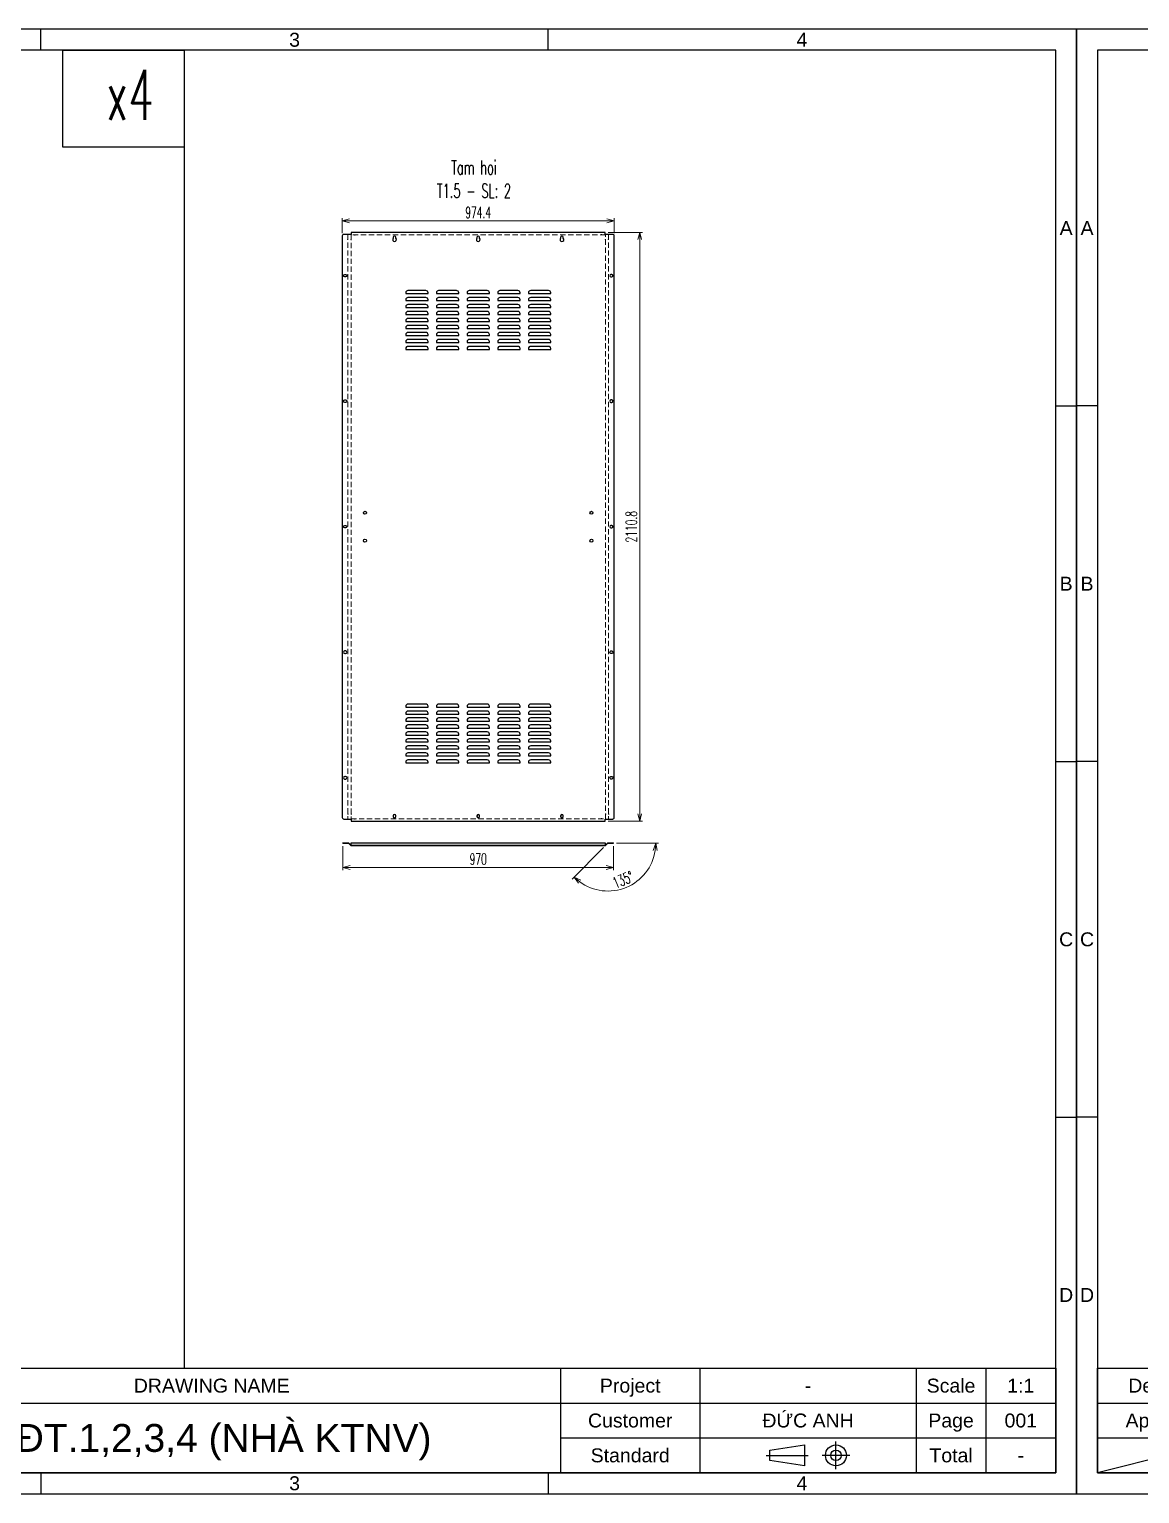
# Model space of a CAD drawing. Header units: millimetres. Extents: x 173893 to 258446, y -176540 to -123824.
# Drawn here: x 226817 to 230797, y -143583 to -138333 of the extents above; entities that cross this region are included whole.
import ezdxf
from ezdxf.enums import TextEntityAlignment as Align

# ---------------------------------------------------------------- set-up
doc = ezdxf.new("R2010")
doc.units = ezdxf.units.MM
doc.header["$LTSCALE"] = 3
doc.linetypes.add('HIDDEN', pattern=[9.525, 6.35, -3.175])
doc.layers.add('@.0.DM. NÉT CHÍNH', color=7, linetype='Continuous', lineweight=25)
doc.layers.add('@.DM. NÉT ĐỨT', color=8, linetype='HIDDEN', lineweight=9)
doc.layers.add('@.DM. KÍCH THƯỚC', color=8, linetype='Continuous', transparency=0.2)
for name, color, linetype in [('@.DM. NÉT CHÍNH', 7, 'Continuous'), ('@.DM. NÉT ĐỤC', 2, 'Continuous'), ('@.TEXT', 7, 'Continuous'), ('@.VISIBLE', 7, 'Continuous')]:
    doc.layers.add(name, color=color, linetype=linetype)
doc.styles.add('Ann_w01', font='romans.shx', dxfattribs={"width": 0.6, "bigfont": 'chineset.shx'})
doc.styles.add('Arial', font='arial.ttf')
doc.dimstyles.new('Dim 01_SC20', dxfattribs={"dimscale": 20, "dimtxt": 2, "dimasz": 1.3, "dimexe": 0.5, "dimexo": 0.5, "dimgap": 0.5, "dimtad": 1, "dimdec": 1, "dimzin": 12, "dimdsep": 46, "dimtxsty": 'Ann_w01', "dimblk": 'OPEN30', "dimcen": 1.5, "dimclrd": 6, "dimclre": 6, "dimclrt": 3, "dimadec": 1, "dimazin": 3, "dimtm": 1e-09, "dimtfac": 1, "dimtdec": 1, "dimtix": 1, "dimtmove": 0, "dimatfit": 3, "dimldrblk": 'OPEN30', "dimfxl": 1, "dimtolj": 1, "dimlwd": 0, "dimlwe": 0, "dimarcsym": 0})

# ---------------------------------------------------------------- blocks, each defined once
blk = doc.blocks.new('_Open30')
at = {"color": 0, "linetype": 'ByBlock', "lineweight": -2}
for p, q in [((-1, 0.27), (0, 0)), ((0, 0), (-1, -0.27)), ((0, 0), (-1, 0))]:
    blk.add_line(p, q, dxfattribs=at)
blk = doc.blocks.new('*D388')
at = {"layer": '@.DM. KÍCH THƯỚC', "color": 6, "lineweight": 0, "transparency": 16777216}
for p, q in [((228891.5, -139061), (229014.8, -139061)), ((229004.8, -139087), (229004.8, -141145.8)), ((228891.5, -141171.8), (229014.8, -141171.8))]:
    blk.add_line(p, q, dxfattribs=at)
at = {"layer": 'Defpoints', "color": 0, "transparency": 16777216}
for p in [(228881.5, -139061), (228881.5, -141171.8), (229004.8, -141171.8)]:
    blk.add_point(p, dxfattribs=at)
at = {"layer": '@.DM. KÍCH THƯỚC', "color": 6, "lineweight": 0, "transparency": 16777216, "xscale": 26, "yscale": 26, "zscale": 26}
for p, rotation in [((229004.8, -139061), 90), ((229004.8, -141171.8), 270)]:
    blk.add_blockref('_Open30', p, dxfattribs=dict(at, rotation=rotation))
at = {"layer": '@.DM. KÍCH THƯỚC', "color": 3, "transparency": 16777216, "insert": (228974.8, -140116.4), "char_height": 40, "attachment_point": 5, "rotation": 90, "style": 'Ann_w01'}
blk.add_mtext('\\A1;2110.8', dxfattribs=at)
blk = doc.blocks.new('*D389')
at = {"layer": '@.DM. KÍCH THƯỚC', "color": 6, "lineweight": 0, "transparency": 16777216}
for p, q in [((227941.1, -141261.2), (227941.1, -141347.7)), ((228911.1, -141261.2), (228911.1, -141347.7)), ((227967.1, -141337.7), (228885.1, -141337.7))]:
    blk.add_line(p, q, dxfattribs=at)
at = {"layer": 'Defpoints', "color": 0, "transparency": 16777216}
for p in [(227941.1, -141251.2), (228911.1, -141251.2), (228911.1, -141337.7)]:
    blk.add_point(p, dxfattribs=at)
at = {"layer": '@.DM. KÍCH THƯỚC', "color": 6, "lineweight": 0, "transparency": 16777216, "xscale": 26, "yscale": 26, "zscale": 26, "rotation": 180}
blk.add_blockref('_Open30', (227941.1, -141337.7), dxfattribs=at)
at = {"layer": '@.DM. KÍCH THƯỚC', "color": 6, "lineweight": 0, "transparency": 16777216, "xscale": 26, "yscale": 26, "zscale": 26}
blk.add_blockref('_Open30', (228911.1, -141337.7), dxfattribs=at)
at = {"layer": '@.DM. KÍCH THƯỚC', "color": 3, "transparency": 16777216, "insert": (228426.1, -141307.7), "char_height": 40, "attachment_point": 5, "style": 'Ann_w01'}
blk.add_mtext('\\A1;970', dxfattribs=at)
blk = doc.blocks.new('*D390')
at = {"layer": '@.DM. KÍCH THƯỚC', "color": 6, "lineweight": 0, "transparency": 16777216}
for p, q in [((228875.5, -141266.8), (228762.9, -141379.4)), ((228921.1, -141251.2), (229072.4, -141251.2))]:
    blk.add_line(p, q, dxfattribs=at)
blk.add_arc((228891.1, -141251.2), 171.3, 233.7055, 351.2945, dxfattribs=at)
at = {"layer": 'Defpoints', "color": 0, "transparency": 16777216}
for p in [(228882.6, -141259.7), (228891.1, -141251.2), (228891.1, -141251.2), (228911.1, -141251.2), (228891.1, -141422.5)]:
    blk.add_point(p, dxfattribs=at)
at = {"layer": '@.DM. KÍCH THƯỚC', "color": 6, "lineweight": 0, "transparency": 16777216, "xscale": 26, "yscale": 26, "zscale": 26}
for p, rotation in [((229062.4, -141251.2), 85.64724945996909), ((228770, -141372.4), 139.3527505400313)]:
    blk.add_blockref('_Open30', p, dxfattribs=dict(at, rotation=rotation))
at = {"layer": '@.DM. KÍCH THƯỚC', "color": 3, "transparency": 16777216, "insert": (228945.1, -141381.8), "char_height": 40, "attachment_point": 5, "rotation": 22.5, "style": 'Ann_w01'}
blk.add_mtext('\\A1;135°', dxfattribs=at)
blk = doc.blocks.new('*D395')
at = {"layer": '@.DM. KÍCH THƯỚC', "color": 6, "lineweight": 0, "transparency": 16777216}
for p, q in [((227938.9, -139063.4), (227938.9, -139009.7)), ((228887.2, -139019.7), (227964.9, -139019.7)), ((228913.2, -139063.4), (228913.2, -139009.7))]:
    blk.add_line(p, q, dxfattribs=at)
at = {"layer": 'Defpoints', "color": 0, "transparency": 16777216}
for p in [(227938.9, -139019.7), (227938.9, -139073.4), (228913.2, -139073.4)]:
    blk.add_point(p, dxfattribs=at)
at = {"layer": '@.DM. KÍCH THƯỚC', "color": 6, "lineweight": 0, "transparency": 16777216, "xscale": 26, "yscale": 26, "zscale": 26, "rotation": 180}
blk.add_blockref('_Open30', (227938.9, -139019.7), dxfattribs=at)
at = {"layer": '@.DM. KÍCH THƯỚC', "color": 6, "lineweight": 0, "transparency": 16777216, "xscale": 26, "yscale": 26, "zscale": 26}
blk.add_blockref('_Open30', (228913.2, -139019.7), dxfattribs=at)
at = {"layer": '@.DM. KÍCH THƯỚC', "color": 3, "transparency": 16777216, "insert": (228426.1, -138989.7), "char_height": 40, "attachment_point": 5, "style": 'Ann_w01'}
blk.add_mtext('\\A1;974.4', dxfattribs=at)
blk = doc.blocks.new('Standard ISO')
at = {"color": 6}
for p, q in [((-6, 0), (0, 0)), ((6, 0), (2, 0)), ((4, -2), (4, 2))]:
    blk.add_line(p, q, dxfattribs=at)
blk.add_lwpolyline([(-0.5, 1.5), (-0.5, -1.5), (-5.5, -0.75), (-5.5, 0.75), (-0.5, 1.5)])
for radius in [1.5, 0.75]:
    blk.add_circle((4, 0), radius)
blk = doc.blocks.new('A$C4dbb82d6')
at = {"layer": '@.VISIBLE'}
h = blk.add_hatch(color=30, dxfattribs=at)
h.dxf.hatch_style = 1
h.paths.add_polyline_path([(0.21, 4.97), (3.62, 1.56), (3.62, 5.97), (1.92, 5.97), (1.3, 5.35), (3.12, 5.35), (3.12, 2.59), (0.74, 4.97), (3.75, 7.98), (3.75, 8.51)])
h = blk.add_hatch(color=150, dxfattribs=at)
h.dxf.hatch_style = 1
h.paths.add_polyline_path([(6.76, 4.97), (4.37, 2.59), (4.37, 5.35), (6.2, 5.35), (5.58, 5.97), (3.88, 5.97), (3.88, 1.56), (7.29, 4.97), (3.75, 8.51), (3.75, 7.98)])
at = {"layer": '@.VISIBLE', "color": 30}
blk.add_lwpolyline([(3.62, 5.97), (3.62, 1.56), (0.21, 4.97), (3.75, 8.51), (3.75, 7.98), (0.74, 4.97), (3.12, 2.59), (3.12, 5.35), (1.3, 5.35), (1.92, 5.97)], close=True, dxfattribs=at)
at = {"layer": '@.VISIBLE', "color": 150}
blk.add_lwpolyline([(3.88, 5.97), (3.88, 1.56), (7.29, 4.97), (3.75, 8.51), (3.75, 7.98), (6.76, 4.97), (4.37, 2.59), (4.37, 5.35), (6.2, 5.35), (5.58, 5.97)], close=True, dxfattribs=at)
at = {"layer": '@.VISIBLE', "color": 30, "insert": (3.75, 0.51), "char_height": 1, "attachment_point": 5, "style": 'Ann_w01'}
blk.add_mtext_dynamic_manual_height_columns('{\\fArial|b1|i0|c0|p34;\\W1;TUAN ANH}', width=7.5, gutter_width=49.6, heights=[0], dxfattribs=at)
blk = doc.blocks.new('KHUNG BAN VE (Made by Tung)')
at = {"layer": '@.VISIBLE', "color": 8}
for p, q in [((75.75, 207), (75.75, 210)), ((148.5, 207), (148.5, 210)), ((221.25, 207), (221.25, 210)), ((3, 156), (0, 156)), ((294, 156), (297, 156)), ((3, 105), (0, 105)), ((294, 105), (297, 105)), ((3, 54), (0, 54)), ((294, 54), (297, 54)), ((23, 18), (23, 3)), ((53, 18), (53, 3)), ((73, 18), (73, 3)), ((123, 18), (123, 3)), ((223, 18), (223, 3)), ((243, 18), (243, 3)), ((274, 18), (274, 3)), ((284, 18), (284, 3)), ((3, 13), (73, 13)), ((123, 13), (294, 13)), ((3, 8), (73, 8)), ((23, 8), (3, 3)), ((223, 8), (294, 8)), ((75.75, 3), (75.75, 0)), ((148.5, 3), (148.5, 0)), ((221.25, 3), (221.25, 0))]:
    blk.add_line(p, q, dxfattribs=at)
for points in [[(0, 0), (297, 0), (297, 210), (0, 210)], [(3, 3), (294, 3), (294, 207), (3, 207)], [(3, 18), (294, 18), (294, 3), (3, 3)]]:
    blk.add_lwpolyline(points, close=True, dxfattribs=at)
at = {"xscale": 1.5, "yscale": 1.5, "zscale": 1.5}
blk.add_blockref('A$C4dbb82d6', (77.375, 4.041), dxfattribs=at)
blk.add_blockref('Standard ISO', (258.5, 5.5))
at = {"layer": '@.TEXT', "color": 1, "style": 'Arial'}
for s, p in [('1', (39.375, 208.5)), ('2', (112.125, 208.5)), ('3', (184.875, 208.5)), ('4', (257.625, 208.5)), ('A', (1.5, 181.5)), ('A', (295.5, 181.5)), ('B', (1.5, 130.5)), ('B', (295.5, 130.5)), ('C', (1.5, 79.5)), ('C', (295.5, 79.5)), ('D', (1.5, 28.5)), ('D', (295.5, 28.5)), ('27/07/2026', (63, 15.5)), ('27/07/2026', (63, 10.5)), ('1', (39.375, 1.5)), ('2', (112.125, 1.5)), ('3', (184.875, 1.5)), ('4', (257.625, 1.5))]:
    blk.add_text(s, height=2, dxfattribs=at).set_placement(p, align=Align.MIDDLE_CENTER)
at = {"layer": '@.TEXT', "color": 2, "style": 'Arial'}
for s, p in [('Designer', (13, 15.5)), ('DRAWING NAME', (173, 15.5)), ('Project', (233, 15.5)), ('Scale', (279, 15.5)), ('Approved', (13, 10.5)), ('Customer', (233, 10.5)), ('Page', (279, 10.5)), ('Name', (38, 5.5)), ('Date', (63, 5.5)), ('Standard', (233, 5.5)), ('Total', (279, 5.5))]:
    blk.add_text(s, height=2, dxfattribs=at).set_placement(p, align=Align.MIDDLE_CENTER)
at = {"layer": '@.TEXT', "color": 1, "style": 'Arial'}
for tag, height, p in [('DESIGNER_NAME', 2, (38, 15.5)), ('PROJECT_CODE', 2, (258.5, 15.5)), ('SCALE', 2, (289, 15.5)), ('APPROVED_NAME', 2, (38, 10.5)), ('CUSTOMER_NAME', 2, (258.5, 10.5)), ('PAGE', 2, (289, 10.5)), ('DRAWING_NAME', 4, (173, 8)), ('TOTAL', 2, (289, 5.5))]:
    blk.add_attdef(tag, text='', height=height, dxfattribs=at).set_placement(p, align=Align.MIDDLE_CENTER)
at = {"layer": '@.VISIBLE', "color": 30, "insert": (106, 10.5), "char_height": 1, "attachment_point": 5, "style": 'Ann_w01'}
blk.add_mtext_dynamic_manual_height_columns('{\\fTimes New Roman|b0|i0|c0|p18;\\W1;CTY TNHH SẢN XUẤT & THƯƠNG MẠI CƠ ĐIỆN TUẤN ANH\\PĐịa chỉ: Bến phà Vạn Phúc, Xã Ninh Sở, Huyện Thanh Trì, TP. Hà Nội\\PMST: 01081588698\\PEmail: ctytuananh68@gmail.com}', width=28.70976, gutter_width=99.197, heights=[0], dxfattribs=at)

msp = doc.modelspace()

# ---------------------------------------------------------------- linework, layer by layer
at = {"color": 2}
for points in [[(228238.05, -139269.7), (228174.05, -139269.7, 0.4142136), (228166.05, -139277.7), (228166.05, -139280.7), (228246.05, -139280.7), (228246.05, -139277.7, 0.4142136)], [(228348.05, -139269.7), (228284.05, -139269.7, 0.4142136), (228276.05, -139277.7), (228276.05, -139280.7), (228356.05, -139280.7), (228356.05, -139277.7, 0.4142136)], [(228458.05, -139269.7), (228394.05, -139269.7, 0.4142136), (228386.05, -139277.7), (228386.05, -139280.7), (228466.05, -139280.7), (228466.05, -139277.7, 0.4142136)], [(228568.05, -139269.7), (228504.05, -139269.7, 0.4142136), (228496.05, -139277.7), (228496.05, -139280.7), (228576.05, -139280.7), (228576.05, -139277.7, 0.4142136)], [(228678.05, -139269.7), (228614.05, -139269.7, 0.4142136), (228606.05, -139277.7), (228606.05, -139280.7), (228686.05, -139280.7), (228686.05, -139277.7, 0.4142136)], [(228238.05, -139294.7), (228174.05, -139294.7, 0.4142136), (228166.05, -139302.7), (228166.05, -139305.7), (228246.05, -139305.7), (228246.05, -139302.7, 0.4142136)], [(228238.05, -139319.7), (228174.05, -139319.7, 0.4142136), (228166.05, -139327.7), (228166.05, -139330.7), (228246.05, -139330.7), (228246.05, -139327.7, 0.4142136)], [(228348.05, -139294.7), (228284.05, -139294.7, 0.4142136), (228276.05, -139302.7), (228276.05, -139305.7), (228356.05, -139305.7), (228356.05, -139302.7, 0.4142136)], [(228348.05, -139319.7), (228284.05, -139319.7, 0.4142136), (228276.05, -139327.7), (228276.05, -139330.7), (228356.05, -139330.7), (228356.05, -139327.7, 0.4142136)], [(228458.05, -139294.7), (228394.05, -139294.7, 0.4142136), (228386.05, -139302.7), (228386.05, -139305.7), (228466.05, -139305.7), (228466.05, -139302.7, 0.4142136)], [(228458.05, -139319.7), (228394.05, -139319.7, 0.4142136), (228386.05, -139327.7), (228386.05, -139330.7), (228466.05, -139330.7), (228466.05, -139327.7, 0.4142136)], [(228568.05, -139294.7), (228504.05, -139294.7, 0.4142136), (228496.05, -139302.7), (228496.05, -139305.7), (228576.05, -139305.7), (228576.05, -139302.7, 0.4142136)], [(228568.05, -139319.7), (228504.05, -139319.7, 0.4142136), (228496.05, -139327.7), (228496.05, -139330.7), (228576.05, -139330.7), (228576.05, -139327.7, 0.4142136)], [(228678.05, -139294.7), (228614.05, -139294.7, 0.4142136), (228606.05, -139302.7), (228606.05, -139305.7), (228686.05, -139305.7), (228686.05, -139302.7, 0.4142136)], [(228678.05, -139319.7), (228614.05, -139319.7, 0.4142136), (228606.05, -139327.7), (228606.05, -139330.7), (228686.05, -139330.7), (228686.05, -139327.7, 0.4142136)], [(228238.05, -139344.7), (228174.05, -139344.7, 0.4142136), (228166.05, -139352.7), (228166.05, -139355.7), (228246.05, -139355.7), (228246.05, -139352.7, 0.4142136)], [(228238.05, -139369.7), (228174.05, -139369.7, 0.4142136), (228166.05, -139377.7), (228166.05, -139380.7), (228246.05, -139380.7), (228246.05, -139377.7, 0.4142136)], [(228348.05, -139344.7), (228284.05, -139344.7, 0.4142136), (228276.05, -139352.7), (228276.05, -139355.7), (228356.05, -139355.7), (228356.05, -139352.7, 0.4142136)], [(228348.05, -139369.7), (228284.05, -139369.7, 0.4142136), (228276.05, -139377.7), (228276.05, -139380.7), (228356.05, -139380.7), (228356.05, -139377.7, 0.4142136)], [(228458.05, -139344.7), (228394.05, -139344.7, 0.4142136), (228386.05, -139352.7), (228386.05, -139355.7), (228466.05, -139355.7), (228466.05, -139352.7, 0.4142136)], [(228458.05, -139369.7), (228394.05, -139369.7, 0.4142136), (228386.05, -139377.7), (228386.05, -139380.7), (228466.05, -139380.7), (228466.05, -139377.7, 0.4142136)], [(228568.05, -139344.7), (228504.05, -139344.7, 0.4142136), (228496.05, -139352.7), (228496.05, -139355.7), (228576.05, -139355.7), (228576.05, -139352.7, 0.4142136)], [(228568.05, -139369.7), (228504.05, -139369.7, 0.4142136), (228496.05, -139377.7), (228496.05, -139380.7), (228576.05, -139380.7), (228576.05, -139377.7, 0.4142136)], [(228678.05, -139344.7), (228614.05, -139344.7, 0.4142136), (228606.05, -139352.7), (228606.05, -139355.7), (228686.05, -139355.7), (228686.05, -139352.7, 0.4142136)], [(228678.05, -139369.7), (228614.05, -139369.7, 0.4142136), (228606.05, -139377.7), (228606.05, -139380.7), (228686.05, -139380.7), (228686.05, -139377.7, 0.4142136)], [(228238.05, -139394.7), (228174.05, -139394.7, 0.4142136), (228166.05, -139402.7), (228166.05, -139405.7), (228246.05, -139405.7), (228246.05, -139402.7, 0.4142136)], [(228238.05, -139419.7), (228174.05, -139419.7, 0.4142136), (228166.05, -139427.7), (228166.05, -139430.7), (228246.05, -139430.7), (228246.05, -139427.7, 0.4142136)], [(228348.05, -139394.7), (228284.05, -139394.7, 0.4142136), (228276.05, -139402.7), (228276.05, -139405.7), (228356.05, -139405.7), (228356.05, -139402.7, 0.4142136)], [(228348.05, -139419.7), (228284.05, -139419.7, 0.4142136), (228276.05, -139427.7), (228276.05, -139430.7), (228356.05, -139430.7), (228356.05, -139427.7, 0.4142136)], [(228458.05, -139394.7), (228394.05, -139394.7, 0.4142136), (228386.05, -139402.7), (228386.05, -139405.7), (228466.05, -139405.7), (228466.05, -139402.7, 0.4142136)], [(228458.05, -139419.7), (228394.05, -139419.7, 0.4142136), (228386.05, -139427.7), (228386.05, -139430.7), (228466.05, -139430.7), (228466.05, -139427.7, 0.4142136)], [(228568.05, -139394.7), (228504.05, -139394.7, 0.4142136), (228496.05, -139402.7), (228496.05, -139405.7), (228576.05, -139405.7), (228576.05, -139402.7, 0.4142136)], [(228568.05, -139419.7), (228504.05, -139419.7, 0.4142136), (228496.05, -139427.7), (228496.05, -139430.7), (228576.05, -139430.7), (228576.05, -139427.7, 0.4142136)], [(228678.05, -139394.7), (228614.05, -139394.7, 0.4142136), (228606.05, -139402.7), (228606.05, -139405.7), (228686.05, -139405.7), (228686.05, -139402.7, 0.4142136)], [(228678.05, -139419.7), (228614.05, -139419.7, 0.4142136), (228606.05, -139427.7), (228606.05, -139430.7), (228686.05, -139430.7), (228686.05, -139427.7, 0.4142136)], [(228238.05, -139444.7), (228174.05, -139444.7, 0.4142136), (228166.05, -139452.7), (228166.05, -139455.7), (228246.05, -139455.7), (228246.05, -139452.7, 0.4142136)], [(228238.05, -139469.7), (228174.05, -139469.7, 0.4142136), (228166.05, -139477.7), (228166.05, -139480.7), (228246.05, -139480.7), (228246.05, -139477.7, 0.4142136)], [(228348.05, -139444.7), (228284.05, -139444.7, 0.4142136), (228276.05, -139452.7), (228276.05, -139455.7), (228356.05, -139455.7), (228356.05, -139452.7, 0.4142136)], [(228348.05, -139469.7), (228284.05, -139469.7, 0.4142136), (228276.05, -139477.7), (228276.05, -139480.7), (228356.05, -139480.7), (228356.05, -139477.7, 0.4142136)], [(228458.05, -139444.7), (228394.05, -139444.7, 0.4142136), (228386.05, -139452.7), (228386.05, -139455.7), (228466.05, -139455.7), (228466.05, -139452.7, 0.4142136)], [(228458.05, -139469.7), (228394.05, -139469.7, 0.4142136), (228386.05, -139477.7), (228386.05, -139480.7), (228466.05, -139480.7), (228466.05, -139477.7, 0.4142136)], [(228568.05, -139444.7), (228504.05, -139444.7, 0.4142136), (228496.05, -139452.7), (228496.05, -139455.7), (228576.05, -139455.7), (228576.05, -139452.7, 0.4142136)], [(228568.05, -139469.7), (228504.05, -139469.7, 0.4142136), (228496.05, -139477.7), (228496.05, -139480.7), (228576.05, -139480.7), (228576.05, -139477.7, 0.4142136)], [(228678.05, -139444.7), (228614.05, -139444.7, 0.4142136), (228606.05, -139452.7), (228606.05, -139455.7), (228686.05, -139455.7), (228686.05, -139452.7, 0.4142136)], [(228678.05, -139469.7), (228614.05, -139469.7, 0.4142136), (228606.05, -139477.7), (228606.05, -139480.7), (228686.05, -139480.7), (228686.05, -139477.7, 0.4142136)], [(228238.05, -140752.1), (228174.05, -140752.1, 0.4142136), (228166.05, -140760.1), (228166.05, -140763.1), (228246.05, -140763.1), (228246.05, -140760.1, 0.4142136)], [(228348.05, -140752.1), (228284.05, -140752.1, 0.4142136), (228276.05, -140760.1), (228276.05, -140763.1), (228356.05, -140763.1), (228356.05, -140760.1, 0.4142136)], [(228458.05, -140752.1), (228394.05, -140752.1, 0.4142136), (228386.05, -140760.1), (228386.05, -140763.1), (228466.05, -140763.1), (228466.05, -140760.1, 0.4142136)], [(228568.05, -140752.1), (228504.05, -140752.1, 0.4142136), (228496.05, -140760.1), (228496.05, -140763.1), (228576.05, -140763.1), (228576.05, -140760.1, 0.4142136)], [(228678.05, -140752.1), (228614.05, -140752.1, 0.4142136), (228606.05, -140760.1), (228606.05, -140763.1), (228686.05, -140763.1), (228686.05, -140760.1, 0.4142136)], [(228238.05, -140777.1), (228174.05, -140777.1, 0.4142136), (228166.05, -140785.1), (228166.05, -140788.1), (228246.05, -140788.1), (228246.05, -140785.1, 0.4142136)], [(228238.05, -140802.1), (228174.05, -140802.1, 0.4142136), (228166.05, -140810.1), (228166.05, -140813.1), (228246.05, -140813.1), (228246.05, -140810.1, 0.4142136)], [(228348.05, -140777.1), (228284.05, -140777.1, 0.4142136), (228276.05, -140785.1), (228276.05, -140788.1), (228356.05, -140788.1), (228356.05, -140785.1, 0.4142136)], [(228348.05, -140802.1), (228284.05, -140802.1, 0.4142136), (228276.05, -140810.1), (228276.05, -140813.1), (228356.05, -140813.1), (228356.05, -140810.1, 0.4142136)], [(228458.05, -140777.1), (228394.05, -140777.1, 0.4142136), (228386.05, -140785.1), (228386.05, -140788.1), (228466.05, -140788.1), (228466.05, -140785.1, 0.4142136)], [(228458.05, -140802.1), (228394.05, -140802.1, 0.4142136), (228386.05, -140810.1), (228386.05, -140813.1), (228466.05, -140813.1), (228466.05, -140810.1, 0.4142136)], [(228568.05, -140777.1), (228504.05, -140777.1, 0.4142136), (228496.05, -140785.1), (228496.05, -140788.1), (228576.05, -140788.1), (228576.05, -140785.1, 0.4142136)], [(228568.05, -140802.1), (228504.05, -140802.1, 0.4142136), (228496.05, -140810.1), (228496.05, -140813.1), (228576.05, -140813.1), (228576.05, -140810.1, 0.4142136)], [(228678.05, -140777.1), (228614.05, -140777.1, 0.4142136), (228606.05, -140785.1), (228606.05, -140788.1), (228686.05, -140788.1), (228686.05, -140785.1, 0.4142136)], [(228678.05, -140802.1), (228614.05, -140802.1, 0.4142136), (228606.05, -140810.1), (228606.05, -140813.1), (228686.05, -140813.1), (228686.05, -140810.1, 0.4142136)], [(228238.05, -140827.1), (228174.05, -140827.1, 0.4142136), (228166.05, -140835.1), (228166.05, -140838.1), (228246.05, -140838.1), (228246.05, -140835.1, 0.4142136)], [(228238.05, -140852.1), (228174.05, -140852.1, 0.4142136), (228166.05, -140860.1), (228166.05, -140863.1), (228246.05, -140863.1), (228246.05, -140860.1, 0.4142136)], [(228348.05, -140827.1), (228284.05, -140827.1, 0.4142136), (228276.05, -140835.1), (228276.05, -140838.1), (228356.05, -140838.1), (228356.05, -140835.1, 0.4142136)], [(228348.05, -140852.1), (228284.05, -140852.1, 0.4142136), (228276.05, -140860.1), (228276.05, -140863.1), (228356.05, -140863.1), (228356.05, -140860.1, 0.4142136)], [(228458.05, -140827.1), (228394.05, -140827.1, 0.4142136), (228386.05, -140835.1), (228386.05, -140838.1), (228466.05, -140838.1), (228466.05, -140835.1, 0.4142136)], [(228458.05, -140852.1), (228394.05, -140852.1, 0.4142136), (228386.05, -140860.1), (228386.05, -140863.1), (228466.05, -140863.1), (228466.05, -140860.1, 0.4142136)], [(228568.05, -140827.1), (228504.05, -140827.1, 0.4142136), (228496.05, -140835.1), (228496.05, -140838.1), (228576.05, -140838.1), (228576.05, -140835.1, 0.4142136)], [(228568.05, -140852.1), (228504.05, -140852.1, 0.4142136), (228496.05, -140860.1), (228496.05, -140863.1), (228576.05, -140863.1), (228576.05, -140860.1, 0.4142136)], [(228678.05, -140827.1), (228614.05, -140827.1, 0.4142136), (228606.05, -140835.1), (228606.05, -140838.1), (228686.05, -140838.1), (228686.05, -140835.1, 0.4142136)], [(228678.05, -140852.1), (228614.05, -140852.1, 0.4142136), (228606.05, -140860.1), (228606.05, -140863.1), (228686.05, -140863.1), (228686.05, -140860.1, 0.4142136)], [(228238.05, -140877.1), (228174.05, -140877.1, 0.4142136), (228166.05, -140885.1), (228166.05, -140888.1), (228246.05, -140888.1), (228246.05, -140885.1, 0.4142136)], [(228238.05, -140902.1), (228174.05, -140902.1, 0.4142136), (228166.05, -140910.1), (228166.05, -140913.1), (228246.05, -140913.1), (228246.05, -140910.1, 0.4142136)], [(228348.05, -140877.1), (228284.05, -140877.1, 0.4142136), (228276.05, -140885.1), (228276.05, -140888.1), (228356.05, -140888.1), (228356.05, -140885.1, 0.4142136)], [(228348.05, -140902.1), (228284.05, -140902.1, 0.4142136), (228276.05, -140910.1), (228276.05, -140913.1), (228356.05, -140913.1), (228356.05, -140910.1, 0.4142136)], [(228458.05, -140877.1), (228394.05, -140877.1, 0.4142136), (228386.05, -140885.1), (228386.05, -140888.1), (228466.05, -140888.1), (228466.05, -140885.1, 0.4142136)], [(228458.05, -140902.1), (228394.05, -140902.1, 0.4142136), (228386.05, -140910.1), (228386.05, -140913.1), (228466.05, -140913.1), (228466.05, -140910.1, 0.4142136)], [(228568.05, -140877.1), (228504.05, -140877.1, 0.4142136), (228496.05, -140885.1), (228496.05, -140888.1), (228576.05, -140888.1), (228576.05, -140885.1, 0.4142136)], [(228568.05, -140902.1), (228504.05, -140902.1, 0.4142136), (228496.05, -140910.1), (228496.05, -140913.1), (228576.05, -140913.1), (228576.05, -140910.1, 0.4142136)], [(228678.05, -140877.1), (228614.05, -140877.1, 0.4142136), (228606.05, -140885.1), (228606.05, -140888.1), (228686.05, -140888.1), (228686.05, -140885.1, 0.4142136)], [(228678.05, -140902.1), (228614.05, -140902.1, 0.4142136), (228606.05, -140910.1), (228606.05, -140913.1), (228686.05, -140913.1), (228686.05, -140910.1, 0.4142136)], [(228238.05, -140927.1), (228174.05, -140927.1, 0.4142136), (228166.05, -140935.1), (228166.05, -140938.1), (228246.05, -140938.1), (228246.05, -140935.1, 0.4142136)], [(228238.05, -140952.1), (228174.05, -140952.1, 0.4142136), (228166.05, -140960.1), (228166.05, -140963.1), (228246.05, -140963.1), (228246.05, -140960.1, 0.4142136)], [(228348.05, -140927.1), (228284.05, -140927.1, 0.4142136), (228276.05, -140935.1), (228276.05, -140938.1), (228356.05, -140938.1), (228356.05, -140935.1, 0.4142136)], [(228348.05, -140952.1), (228284.05, -140952.1, 0.4142136), (228276.05, -140960.1), (228276.05, -140963.1), (228356.05, -140963.1), (228356.05, -140960.1, 0.4142136)], [(228458.05, -140927.1), (228394.05, -140927.1, 0.4142136), (228386.05, -140935.1), (228386.05, -140938.1), (228466.05, -140938.1), (228466.05, -140935.1, 0.4142136)], [(228458.05, -140952.1), (228394.05, -140952.1, 0.4142136), (228386.05, -140960.1), (228386.05, -140963.1), (228466.05, -140963.1), (228466.05, -140960.1, 0.4142136)], [(228568.05, -140927.1), (228504.05, -140927.1, 0.4142136), (228496.05, -140935.1), (228496.05, -140938.1), (228576.05, -140938.1), (228576.05, -140935.1, 0.4142136)], [(228568.05, -140952.1), (228504.05, -140952.1, 0.4142136), (228496.05, -140960.1), (228496.05, -140963.1), (228576.05, -140963.1), (228576.05, -140960.1, 0.4142136)], [(228678.05, -140927.1), (228614.05, -140927.1, 0.4142136), (228606.05, -140935.1), (228606.05, -140938.1), (228686.05, -140938.1), (228686.05, -140935.1, 0.4142136)], [(228678.05, -140952.1), (228614.05, -140952.1, 0.4142136), (228606.05, -140960.1), (228606.05, -140963.1), (228686.05, -140963.1), (228686.05, -140960.1, 0.4142136)]]:
    msp.add_lwpolyline(points, format="xyb", close=True, dxfattribs=at)
at = {"layer": '@.DM. NÉT CHÍNH', "linetype": 'Continuous'}
msp.add_line((227371.67, -138408.06), (227371.67, -143133.06), dxfattribs=at)
at = {"layer": '@.DM. NÉT CHÍNH'}
for p, q in [((227970.15, -139069.7), (227970.15, -139068.4)), ((228881.95, -139069.7), (228881.95, -139068.4)), ((227970.15, -141163.1), (227970.15, -141164.4)), ((228881.95, -141163.1), (228881.95, -141164.4)), ((227941.05, -141251.24), (227941.05, -141249.74)), ((227951.05, -141251.24), (227951.05, -141249.74)), ((228901.05, -141251.24), (228901.05, -141249.74)), ((228911.05, -141251.24), (228911.05, -141249.74))]:
    msp.add_line(p, q, dxfattribs=at)
at = {"layer": '@.DM. NÉT CHÍNH', "color": 1}
for p, q in [((227982.77, -139069.7), (227984.77, -139069.7)), ((228869.33, -139069.7), (228867.33, -139069.7)), ((227958.85, -139087.08), (227958.85, -139085.08)), ((227970.15, -139087.08), (227970.15, -139085.08)), ((228881.95, -139087.08), (228881.95, -139085.08)), ((228893.25, -139087.08), (228893.25, -139085.08)), ((227958.85, -141145.73), (227958.85, -141147.73)), ((227970.15, -141145.73), (227970.15, -141147.73)), ((227982.77, -141163.1), (227984.77, -141163.1)), ((228869.33, -141163.1), (228867.33, -141163.1)), ((228881.95, -141145.73), (228881.95, -141147.73)), ((228893.25, -141145.73), (228893.25, -141147.73))]:
    msp.add_line(p, q, dxfattribs=at)
at = {"layer": '@.DM. NÉT CHÍNH'}
msp.add_lwpolyline([(228881.48, -141164.4), (228908.23, -141164.4, 0.4142136), (228913.23, -141159.4), (228913.23, -139073.4, 0.4142136), (228908.23, -139068.4), (228881.48, -139068.4), (228881.48, -139061), (227970.62, -139061), (227970.62, -139068.4), (227943.87, -139068.4, 0.4142136), (227938.87, -139073.4), (227938.87, -141159.4, 0.4142136), (227943.87, -141164.4), (227970.62, -141164.4), (227970.62, -141171.8), (228881.48, -141171.8)], format="xyb", close=True, dxfattribs=at)
for points in [[(227941.05, -141249.74), (227961.65, -141249.74), (227970.15, -141258.24), (228881.95, -141258.24), (228890.45, -141249.74), (228911.05, -141249.74)], [(227941.05, -141251.24), (227961.03, -141251.24), (227969.53, -141259.74), (228882.57, -141259.74), (228891.07, -141251.24), (228911.05, -141251.24)], [(227970.62, -141258.24), (227970.62, -141249.74), (228881.48, -141249.74), (228881.48, -141258.24)]]:
    msp.add_lwpolyline(points, dxfattribs=at)
at = {"layer": '@.DM. NÉT ĐỤC'}
for points in [[(228121.55, -139082.37, 2.618034), (228130.55, -139082.37), (228130.55, -139078.9, 1), (228121.55, -139078.9)], [(228421.55, -139082.37, 2.618034), (228430.55, -139082.37), (228430.55, -139078.9, 1), (228421.55, -139078.9)], [(228721.55, -139082.37, 2.618034), (228730.55, -139082.37), (228730.55, -139078.9, 1), (228721.55, -139078.9)], [(227947.37, -139211.9), (227950.37, -139211.9, -1), (227950.37, -139220.9), (227947.37, -139220.9, -1)], [(228904.73, -139211.9), (228901.73, -139211.9, 1), (228901.73, -139220.9), (228904.73, -139220.9, 1)], [(227947.37, -139661.9), (227950.37, -139661.9, -1), (227950.37, -139670.9), (227947.37, -139670.9, -1)], [(228904.73, -139661.9), (228901.73, -139661.9, 1), (228901.73, -139670.9), (228904.73, -139670.9, 1)], [(227947.37, -140111.9), (227950.37, -140111.9, -1), (227950.37, -140120.9), (227947.37, -140120.9, -1)], [(228904.73, -140111.9), (228901.73, -140111.9, 1), (228901.73, -140120.9), (228904.73, -140120.9, 1)], [(227947.37, -140570.9), (227950.37, -140570.9, 1), (227950.37, -140561.9), (227947.37, -140561.9, 1)], [(228904.73, -140570.9), (228901.73, -140570.9, -1), (228901.73, -140561.9), (228904.73, -140561.9, -1)], [(227947.37, -141020.9), (227950.37, -141020.9, 1), (227950.37, -141011.9), (227947.37, -141011.9, 1)], [(228904.73, -141020.9), (228901.73, -141020.9, -1), (228901.73, -141011.9), (228904.73, -141011.9, -1)], [(228121.55, -141152.4), (228121.55, -141155.4, 1), (228130.55, -141155.4), (228130.55, -141152.4, 1)], [(228421.55, -141152.4), (228421.55, -141155.4, 1), (228430.55, -141155.4), (228430.55, -141152.4, 1)], [(228721.55, -141152.4), (228721.55, -141155.4, 1), (228730.55, -141155.4), (228730.55, -141152.4, 1)]]:
    msp.add_lwpolyline(points, format="xyb", close=True, dxfattribs=at)
for centre in [(228020.15, -140066.4), (228831.95, -140066.4), (228020.15, -140166.4), (228831.95, -140166.4)]:
    msp.add_circle(centre, 5.25, dxfattribs=at)
at = {"layer": '@.DM. NÉT ĐỨT', "linetype": 'HIDDEN'}
for p, q in [((227958.85, -139068.4), (227958.85, -141164.4)), ((228893.25, -139068.4), (228893.25, -141164.4))]:
    msp.add_line(p, q, dxfattribs=at)
msp.add_lwpolyline([(228881.95, -141163.1), (228881.95, -139069.7), (227970.15, -139069.7), (227970.15, -141163.1)], close=True, dxfattribs=at)
at = {"layer": '@.VISIBLE', "color": 0}
msp.add_lwpolyline([(226936.62, -138408.06), (227371.67, -138408.06), (227371.67, -138755.93), (226936.62, -138755.93)], close=True, dxfattribs=at)

# ---------------------------------------------------------------- block references
at = {"layer": '@.VISIBLE', "xscale": 25, "yscale": 25, "zscale": 25}
for p in [(223145.85, -143583.06), (230570.85, -143583.06)]:
    msp.add_blockref('KHUNG BAN VE (Made by Tung)', p, dxfattribs=at).add_auto_attribs({'APPROVED_NAME': '-', 'DESIGNER_NAME': '-', 'TOTAL': '-', 'PAGE': '001', 'SCALE': '1:1', 'CUSTOMER_NAME': 'ĐỨC ANH', 'PROJECT_CODE': '-', 'DRAWING_NAME': 'TĐT.1,2,3,4 (NHÀ KTNV)'})

# ---------------------------------------------------------------- texts
at = {"layer": '@.0.DM. NÉT CHÍNH', "color": 1, "style": 'Ann_w01', "width": 0.6}
for s, p in [('Tam hoi', (228410.73, -138828.51)), ('T1.5 - SL: 2', (228410.73, -138911.85))]:
    msp.add_text(s, height=50, dxfattribs=at).set_placement(p, align=Align.MIDDLE_CENTER)
at = {"layer": '@.VISIBLE', "color": 1, "style": 'Ann_w01', "width": 0.6}
msp.add_text('x4', height=179.161, dxfattribs=at).set_placement((227178.24, -138567.8), align=Align.MIDDLE_CENTER)

# ---------------------------------------------------------------- dimensions: what is measured, and where the dimension line sits
at = {"layer": '@.DM. KÍCH THƯỚC'}
for base, p1, p2, picture, middle in [((227938.87, -139019.72), (228913.23, -139073.4), (227938.87, -139073.4), '*D395', (228426.05, -138989.72)), ((228911.05, -141337.72), (227941.05, -141251.24), (228911.05, -141251.24), '*D389', (228426.05, -141307.72))]:
    dim = msp.add_linear_dim(base=base, p1=p1, p2=p2, dimstyle='Dim 01_SC20', dxfattribs=at)
    dim.commit()
    dim.dimension.update_dxf_attribs({"geometry": picture, "text_midpoint": middle})
dim = msp.add_linear_dim(base=(229004.83, -141171.8), p1=(228881.48, -139061), p2=(228881.48, -141171.8), angle=90, dimstyle='Dim 01_SC20', dxfattribs=at)
dim.commit()
dim.dimension.update_dxf_attribs({"geometry": '*D388', "text_midpoint": (228974.83, -140116.4)})
dim = msp.add_angular_dim_2l(base=(228891.07, -141422.53), line1=((228891.07, -141251.24), (228911.05, -141251.24)), line2=((228882.57, -141259.74), (228891.07, -141251.24)), dimstyle='Dim 01_SC20', dxfattribs=at)
dim.commit()
dim.dimension.update_dxf_attribs({"geometry": '*D390', "text_midpoint": (228945.14, -141381.77)})

doc.saveas('drawing.dxf')
